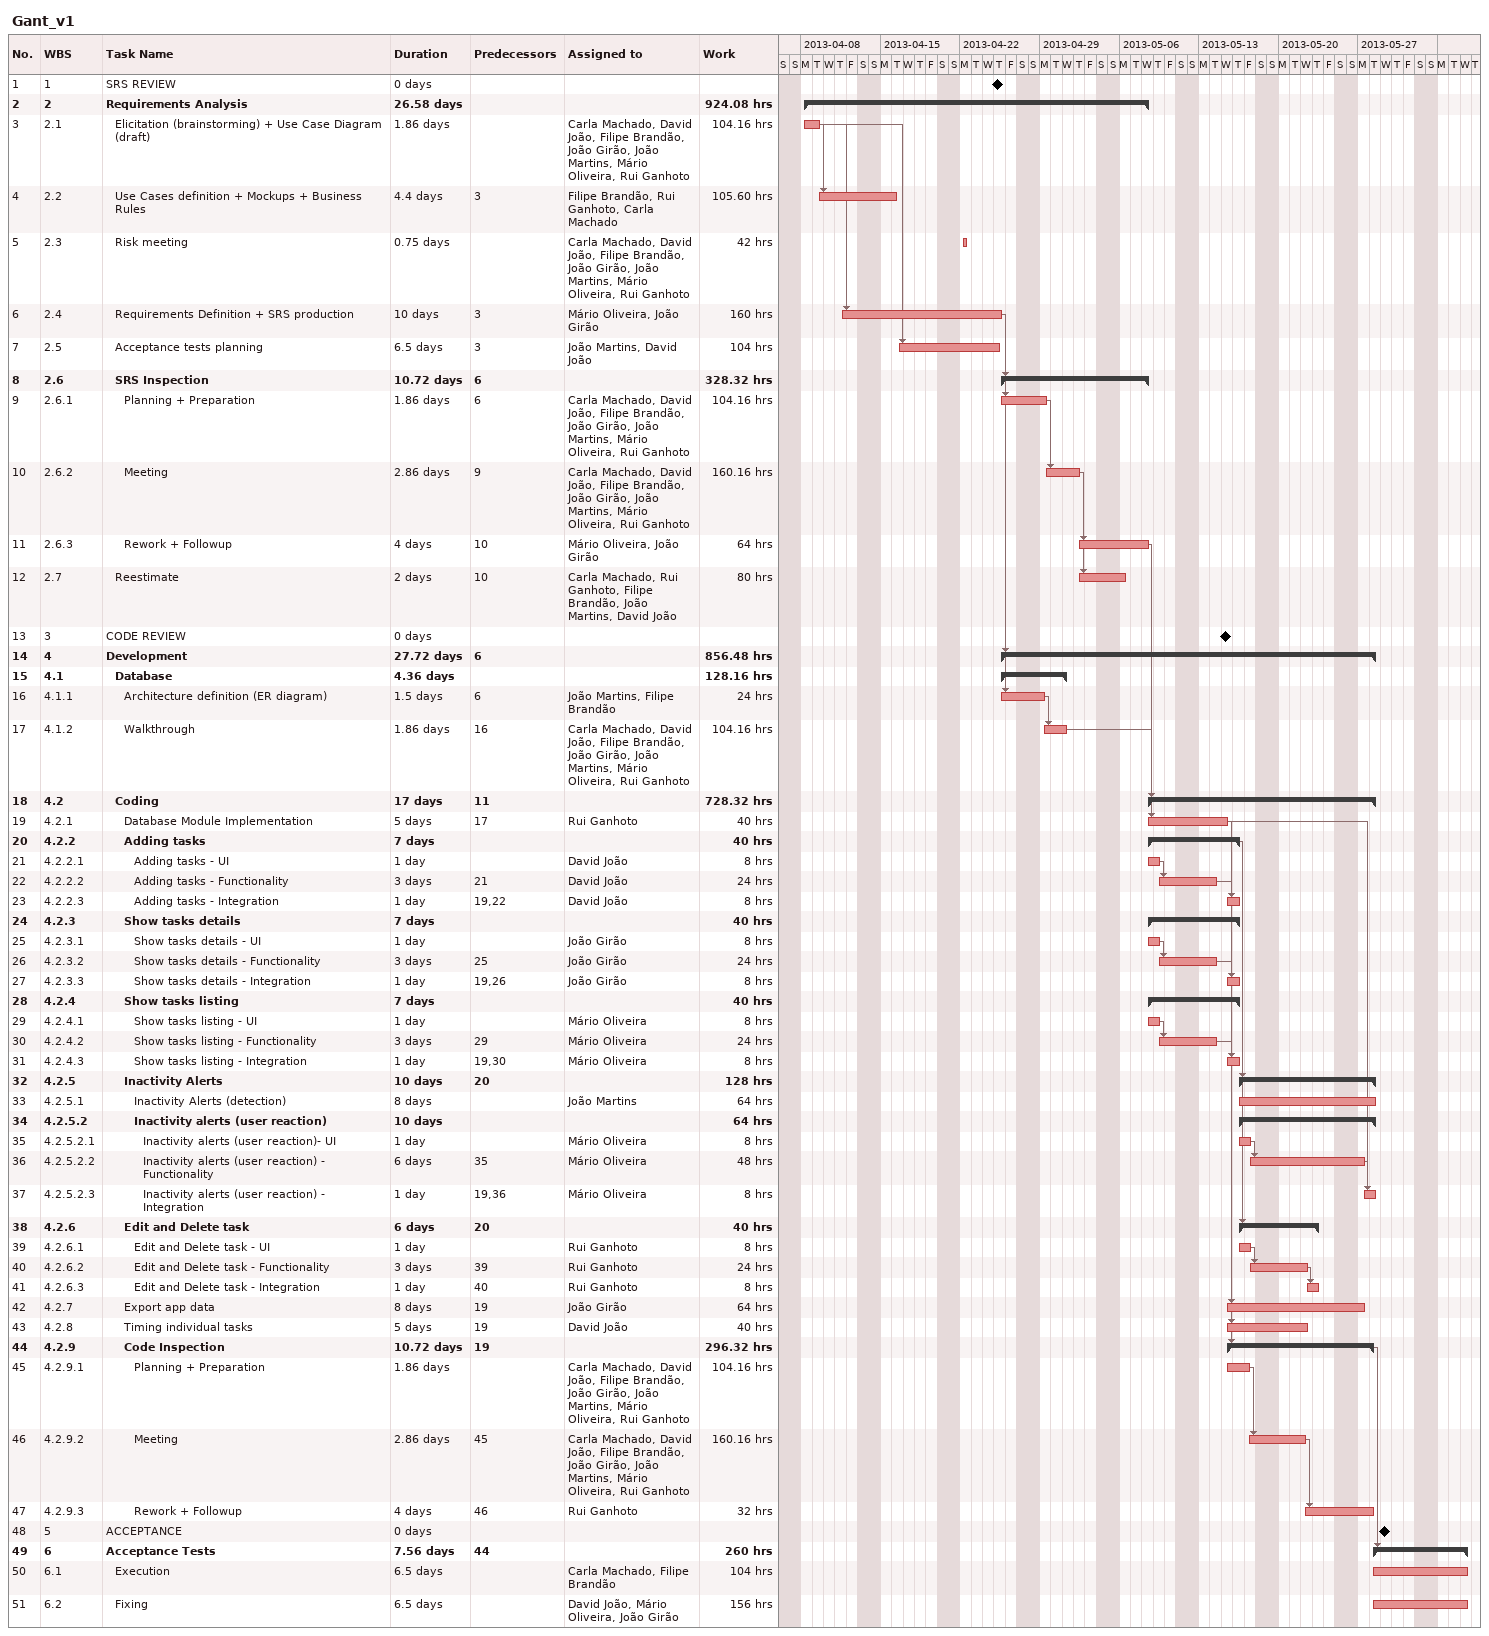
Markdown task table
Gant_v1

| ID | WBS | Task | Duration | Start | Finish | Predecessors | Resources | Work (h) |
|---|---|---|---|---|---|---|---|---|
| 1 | 1 | SRS REVIEW | 0d | 2013-04-25 | 2013-04-25 |  |  |  |
| 2 | 2 | **Requirements Analysis** | 26.58d | 2013-04-08 | 2013-05-08 |  |  | 924.08 |
| 3 | 2.1 | Elicitation (brainstorming) + Use Case Diagram (draft) | 1.86d | 2013-04-08 | 2013-04-09 |  | Carla Machado, David João, Filipe Brandão, João Girão, João Martins, Mário Oliveira, Rui Ganhoto | 104.16 |
| 4 | 2.2 | Use Cases definition + Mockups + Business Rules | 4.4d | 2013-04-09 | 2013-04-16 | 3 | Filipe Brandão, Rui Ganhoto, Carla Machado | 105.60 |
| 5 | 2.3 | Risk meeting | 0.75d | 2013-04-22 | 2013-04-22 |  | Carla Machado, David João, Filipe Brandão, João Girão, João Martins, Mário Oliveira, Rui Ganhoto | 42 |
| 6 | 2.4 | Requirements Definition + SRS production | 10d | 2013-04-11 | 2013-04-25 | 3 | Mário Oliveira, João Girão | 160 |
| 7 | 2.5 | Acceptance tests planning | 6.5d | 2013-04-16 | 2013-04-25 | 3 | João Martins, David João | 104 |
| 8 | 2.6 | **SRS Inspection** | 10.72d | 2013-04-25 | 2013-05-08 | 6 |  | 328.32 |
| 9 | 2.6.1 | Planning + Preparation | 1.86d | 2013-04-25 | 2013-04-29 | 6 | Carla Machado, David João, Filipe Brandão, João Girão, João Martins, Mário Oliveira, Rui Ganhoto | 104.16 |
| 10 | 2.6.2 | Meeting | 2.86d | 2013-04-29 | 2013-05-02 | 9 | Carla Machado, David João, Filipe Brandão, João Girão, João Martins, Mário Oliveira, Rui Ganhoto | 160.16 |
| 11 | 2.6.3 | Rework + Followup | 4d | 2013-05-02 | 2013-05-08 | 10 | Mário Oliveira, João Girão | 64 |
| 12 | 2.7 | Reestimate | 2d | 2013-05-02 | 2013-05-06 | 10 | Carla Machado, Rui Ganhoto, Filipe Brandão, João Martins, David João | 80 |
| 13 | 3 | CODE REVIEW | 0d | 2013-05-15 | 2013-05-15 |  |  |  |
| 14 | 4 | **Development** | 27.72d | 2013-04-25 | 2013-05-28 | 6 |  | 856.48 |
| 15 | 4.1 | **Database** | 4.36d | 2013-04-25 | 2013-05-01 |  |  | 128.16 |
| 16 | 4.1.1 | Architecture definition (ER diagram) | 1.5d | 2013-04-25 | 2013-04-29 | 6 | João Martins, Filipe Brandão | 24 |
| 17 | 4.1.2 | Walkthrough | 1.86d | 2013-04-29 | 2013-05-01 | 16 | Carla Machado, David João, Filipe Brandão, João Girão, João Martins, Mário Oliveira, Rui Ganhoto | 104.16 |
| 18 | 4.2 | **Coding** | 17d | 2013-05-08 | 2013-05-28 | 11 |  | 728.32 |
| 19 | 4.2.1 | Database Module Implementation | 5d | 2013-05-08 | 2013-05-15 | 17 | Rui Ganhoto | 40 |
| 20 | 4.2.2 | **Adding tasks** | 7d | 2013-05-08 | 2013-05-16 |  |  | 40 |
| 21 | 4.2.2.1 | Adding tasks - UI | 1d | 2013-05-08 | 2013-05-09 |  | David João | 8 |
| 22 | 4.2.2.2 | Adding tasks - Functionality | 3d | 2013-05-09 | 2013-05-14 | 21 | David João | 24 |
| 23 | 4.2.2.3 | Adding tasks - Integration | 1d | 2013-05-15 | 2013-05-16 | 19, 22 | David João | 8 |
| 24 | 4.2.3 | **Show tasks details** | 7d | 2013-05-08 | 2013-05-16 |  |  | 40 |
| 25 | 4.2.3.1 | Show tasks details - UI | 1d | 2013-05-08 | 2013-05-09 |  | João Girão | 8 |
| 26 | 4.2.3.2 | Show tasks details - Functionality | 3d | 2013-05-09 | 2013-05-14 | 25 | João Girão | 24 |
| 27 | 4.2.3.3 | Show tasks details - Integration | 1d | 2013-05-15 | 2013-05-16 | 19, 26 | João Girão | 8 |
| 28 | 4.2.4 | **Show tasks listing** | 7d | 2013-05-08 | 2013-05-16 |  |  | 40 |
| 29 | 4.2.4.1 | Show tasks listing - UI | 1d | 2013-05-08 | 2013-05-09 |  | Mário Oliveira | 8 |
| 30 | 4.2.4.2 | Show tasks listing - Functionality | 3d | 2013-05-09 | 2013-05-14 | 29 | Mário Oliveira | 24 |
| 31 | 4.2.4.3 | Show tasks listing - Integration | 1d | 2013-05-15 | 2013-05-16 | 19, 30 | Mário Oliveira | 8 |
| 32 | 4.2.5 | **Inactivity Alerts** | 10d | 2013-05-16 | 2013-05-28 | 20 |  | 128 |
| 33 | 4.2.5.1 | Inactivity Alerts (detection) | 8d | 2013-05-16 | 2013-05-28 |  | João Martins | 64 |
| 34 | 4.2.5.2 | **Inactivity alerts (user reaction)** | 10d | 2013-05-16 | 2013-05-28 |  |  | 64 |
| 35 | 4.2.5.2.1 | Inactivity alerts (user reaction)- UI | 1d | 2013-05-16 | 2013-05-17 |  | Mário Oliveira | 8 |
| 36 | 4.2.5.2.2 | Inactivity alerts (user reaction) - Functionality | 6d | 2013-05-17 | 2013-05-27 | 35 | Mário Oliveira | 48 |
| 37 | 4.2.5.2.3 | Inactivity alerts (user reaction) - Integration | 1d | 2013-05-27 | 2013-05-28 | 19, 36 | Mário Oliveira | 8 |
| 38 | 4.2.6 | **Edit and Delete task** | 6d | 2013-05-16 | 2013-05-23 | 20 |  | 40 |
| 39 | 4.2.6.1 | Edit and Delete task - UI | 1d | 2013-05-16 | 2013-05-17 |  | Rui Ganhoto | 8 |
| 40 | 4.2.6.2 | Edit and Delete task - Functionality | 3d | 2013-05-17 | 2013-05-22 | 39 | Rui Ganhoto | 24 |
| 41 | 4.2.6.3 | Edit and Delete task - Integration | 1d | 2013-05-22 | 2013-05-23 | 40 | Rui Ganhoto | 8 |
| 42 | 4.2.7 | Export app data | 8d | 2013-05-15 | 2013-05-27 | 19 | João Girão | 64 |
| 43 | 4.2.8 | Timing individual tasks | 5d | 2013-05-15 | 2013-05-22 | 19 | David João | 40 |
| 44 | 4.2.9 | **Code Inspection** | 10.72d | 2013-05-15 | 2013-05-28 | 19 |  | 296.32 |
| 45 | 4.2.9.1 | Planning + Preparation | 1.86d | 2013-05-15 | 2013-05-17 |  | Carla Machado, David João, Filipe Brandão, João Girão, João Martins, Mário Oliveira, Rui Ganhoto | 104.16 |
| 46 | 4.2.9.2 | Meeting | 2.86d | 2013-05-17 | 2013-05-22 | 45 | Carla Machado, David João, Filipe Brandão, João Girão, João Martins, Mário Oliveira, Rui Ganhoto | 160.16 |
| 47 | 4.2.9.3 | Rework + Followup | 4d | 2013-05-22 | 2013-05-28 | 46 | Rui Ganhoto | 32 |
| 48 | 5 | ACCEPTANCE | 0d | 2013-05-29 | 2013-05-29 |  |  |  |
| 49 | 6 | **Acceptance Tests** | 7.56d | 2013-05-28 | 2013-06-05 | 44 |  | 260 |
| 50 | 6.1 | Execution | 6.5d | 2013-05-28 | 2013-06-05 |  | Carla Machado, Filipe Brandão | 104 |
| 51 | 6.2 | Fixing | 6.5d | 2013-05-28 | 2013-06-05 |  | David João, Mário Oliveira, João Girão | 156 |
